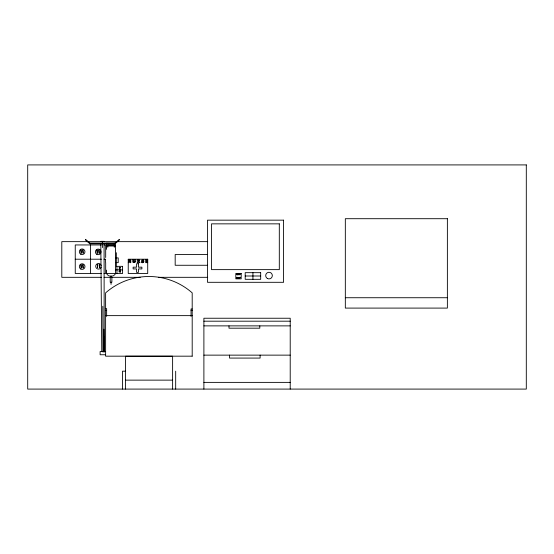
<?xml version="1.0" encoding="UTF-8"?>
<svg xmlns="http://www.w3.org/2000/svg" width="554" height="554" viewBox="0 0 554 554"><rect width="100%" height="100%" fill="white"/><g stroke="black" fill="none" stroke-linecap="round" stroke-linejoin="round"><path stroke-width="0.83" d="M116.34 266.696L116.34 252.728M114.263 247.285L114.436 243.088M115.654 243.248L119.339 240.062L119.339 239.335L115.038 243.088L115.038 243.781L102.518 243.781L102.518 241.35L104.076 241.35M239.28 274.209C240.478 273.634 240.457 275.47 239.792 274.23A0.969 0.969 0 0 0 239.494 274.251L239.28 274.313M102.739 241.364L102.698 241.35M102.462 241.371L102.518 247.576M100.8 241.35L102.358 241.35L102.358 243.781L89.838 243.781L85.538 240.062L85.538 239.335L89.838 243.088L102.358 243.088M100.953 241.392L102.518 241.406M207.722 241.648L61.799 241.648L61.799 277.319L101.514 277.319M102.518 243.088L115.557 243.088L115.557 273.524A6.295 5.415 90 0 1 112.794 276.003L109.304 276.003A6.295 5.415 90 0 1 106.541 273.524L106.541 270.117M101.451 244.951L75.247 244.951L75.247 273.468L101.451 273.468M103.986 244.951L105.682 244.951L105.682 257.527M106.541 245.9L115.557 245.9M207.501 254.528L175.182 254.528L175.182 265.269L207.501 265.269M115.841 257.915L118.21 257.915L118.21 262.644L115.841 262.644M75.247 259.21L101.451 259.21M103.986 259.21L105.682 259.21M128.237 259.743L129.103 259.743L130.121 261.419L130.121 259.743L130.786 259.743L130.786 262.665L130.093 262.665L128.902 260.657L128.902 262.665L128.237 262.665M147.71 259.743L145.681 259.743L145.681 262.665L147.71 262.665M147.71 260.304L146.401 260.304L146.401 260.809L147.62 260.809L147.62 261.377L146.401 261.377L146.401 262.097L147.71 262.097M115.426 269.902L122.593 269.902M115.426 273.392L116.956 273.392M103.986 273.468L105.682 273.468L105.682 262.561M106.541 273.524L115.557 273.524M245.2 275.996L260.678 275.996M104.041 277.319L140.252 277.319M158.361 277.319L207.722 277.319M239.037 277.568L239.737 277.568M239.972 277.568L240.415 277.568L239.986 277.672M239.044 277.672L239.737 277.672M345.329 297.733L447.376 297.733M105.62 308.647L106.645 308.647L106.645 316.417M192.196 308.987L191.047 308.987L191.047 316.389M105.62 310.565L106.645 310.565M191.047 310.517L192.196 310.517M105.62 315.635L192.196 315.635M203.893 321.188L290.213 321.188M203.893 325.877L290.213 325.877M105.62 351.561L100.122 351.561L100.122 354.754L105.62 354.754M203.893 355.135L290.213 355.135M125.557 371.18L122.489 371.18L122.489 389.088M125.557 380.134L172.613 380.134M203.893 382.378L290.213 382.378M239.557 277.402C237.998 278.946 238.532 276.834 239.57 277.402M107.836 247.285L107.67 243.088M103.875 336.929L104.083 351.561L103.875 329.18M105.495 259.708L105.523 262.049M100.8 243.781L101.777 351.561M102.815 306.293L103.03 352.157M104.076 243.781L104.194 352.178M290.213 389.088L290.213 318.238L203.893 318.238L203.893 389.088M260.11 355.135L260.11 358.078L229.543 358.078L229.543 355.135M259.805 325.877L259.805 328.183L228.989 328.183L228.989 325.877M252.936 272.672L252.936 279.32M175.68 371.18L175.68 389.088M172.613 389.088L172.613 356.222L125.557 356.222L125.557 389.088M113.307 243.088L113.307 245.9M112.178 243.088L112.178 245.9M111.333 276.308L111.333 277.589M111.049 243.088L111.049 245.9M111.049 282.194L111.049 284.368M110.772 276.308L110.772 277.589M109.921 243.088L109.921 245.9M108.799 243.088L108.799 245.9M106.541 243.088L106.541 249.355M90.461 244.951L90.461 273.468M89.838 243.088L89.838 243.781M101.237 267.021A2.812 2.812 0 0 1 96.908 268.6A2.812 2.812 0 0 1 96.908 263.988A2.812 2.812 0 0 1 101.237 265.567M135.28 261.606L135.204 262.084A0.907 0.907 0 0 1 134.788 262.561L133.279 262.561A0.907 0.907 0 0 1 132.863 262.084L132.787 259.743L133.514 259.743C132.15 262.797 135.945 262.797 134.553 259.743L135.28 259.743L135.28 261.606M143.867 261.744L143.514 262.451L142.558 262.721A2.576 2.576 0 0 1 141.464 262.492L141.464 261.793L143.105 261.973L141.519 260.892L142.239 259.75L143.756 259.881L143.756 260.56L142.226 260.512L143.867 261.744M237.119 274.285C238.109 275.892 238.878 273.046 237.119 274.285M236.863 277.72C237.853 279.327 238.615 276.501 236.863 277.72M139.601 260.546L139.047 261.412L139.982 262.665L139.096 262.665L138.334 261.592L138.001 262.665L137.281 262.665L137.281 259.743L139.096 259.819L139.601 260.546M239.743 277.485C239.196 279.389 241.219 276.301 239.743 277.485M120.26 267.686L119.297 268.912L120.343 269.133L119.027 269.133L119.969 267.859L119.491 267.388A1.039 1.039 0 0 0 119.082 267.547L119.761 267.16L120.26 267.686M236.856 274.258C238.303 276.342 239.328 272.644 236.856 274.258M236.6 277.699C238.054 279.777 239.072 276.086 236.6 277.699M138.853 260.636C137.967 262.09 137.891 259.314 138.853 260.636M119.934 270.449L118.992 271.848L119.92 271.848L120.176 272.395L120.46 271.633L119.934 270.449M119.92 270.761L119.172 271.633L119.92 271.633L119.92 270.761M526.3 164.912L27.7 164.912L27.7 389.088L526.3 389.088L526.3 164.912M447.376 218.705L345.329 218.705L345.329 308.093L447.376 308.093L447.376 218.705M283.586 220.16L207.501 220.16L207.501 282.305L283.586 282.305L283.586 220.16M279.306 223.851L211.531 223.851L211.531 269.632L279.306 269.632L279.306 223.851M81.223 253.143L80.967 249.923L81.223 253.143M83.114 253.13L82.858 249.909L83.114 253.13M99.166 253.254L98.91 250.027L99.166 253.254M97.275 253.268L97.019 250.041L97.275 253.268M147.71 259.21L128.237 259.21L128.237 273.468L147.71 273.468L147.71 259.21M138.41 263.725L136.616 263.725L136.616 267.173L133.133 267.173L133.133 268.925L136.616 268.925L136.616 272.374L138.41 272.374L138.41 268.925L141.886 268.925L141.886 267.173L138.41 267.173L138.41 263.725M122.593 266.336L116.956 266.336L116.956 273.468L122.593 273.468L122.593 266.336M97.601 267.686L97.345 264.459L97.601 267.686M99.485 267.672L99.228 264.445L99.485 267.672M81.237 267.963L80.981 264.743L81.237 267.963M83.121 267.949L82.865 264.729L83.121 267.949M260.678 272.672L245.2 272.672L245.2 279.32L260.678 279.32L260.678 272.672M241.198 273.468L235.824 273.468L235.824 278.842L241.198 278.842L241.198 273.468M239.28 274.126L239.037 274.86L239.28 274.126M111.88 277.589L110.218 277.589L110.218 282.194L111.88 282.194L111.88 277.589M192.196 356.174L105.62 356.174L105.62 292.865A65.448 65.448 0 0 1 192.196 292.865L192.196 356.174M103.923 351.561L103.868 347.254L103.923 351.561M96.791 254.314A2.812 2.812 0 0 0 101.008 251.876A2.812 2.812 0 0 0 96.791 249.445A2.812 2.812 0 0 0 96.791 254.314M80.752 269.015A2.812 2.812 0 0 0 84.97 266.578A2.812 2.812 0 0 0 80.752 264.14A2.812 2.812 0 0 0 80.752 269.015M80.739 254.189A2.812 2.812 0 0 0 84.956 251.758A2.812 2.812 0 0 0 80.739 249.321A2.812 2.812 0 0 0 80.739 254.189M267.353 278.468A3.324 3.324 0 0 0 272.339 275.587A3.324 3.324 0 0 0 267.353 272.707A3.324 3.324 0 0 0 267.353 278.468"/></g></svg>
